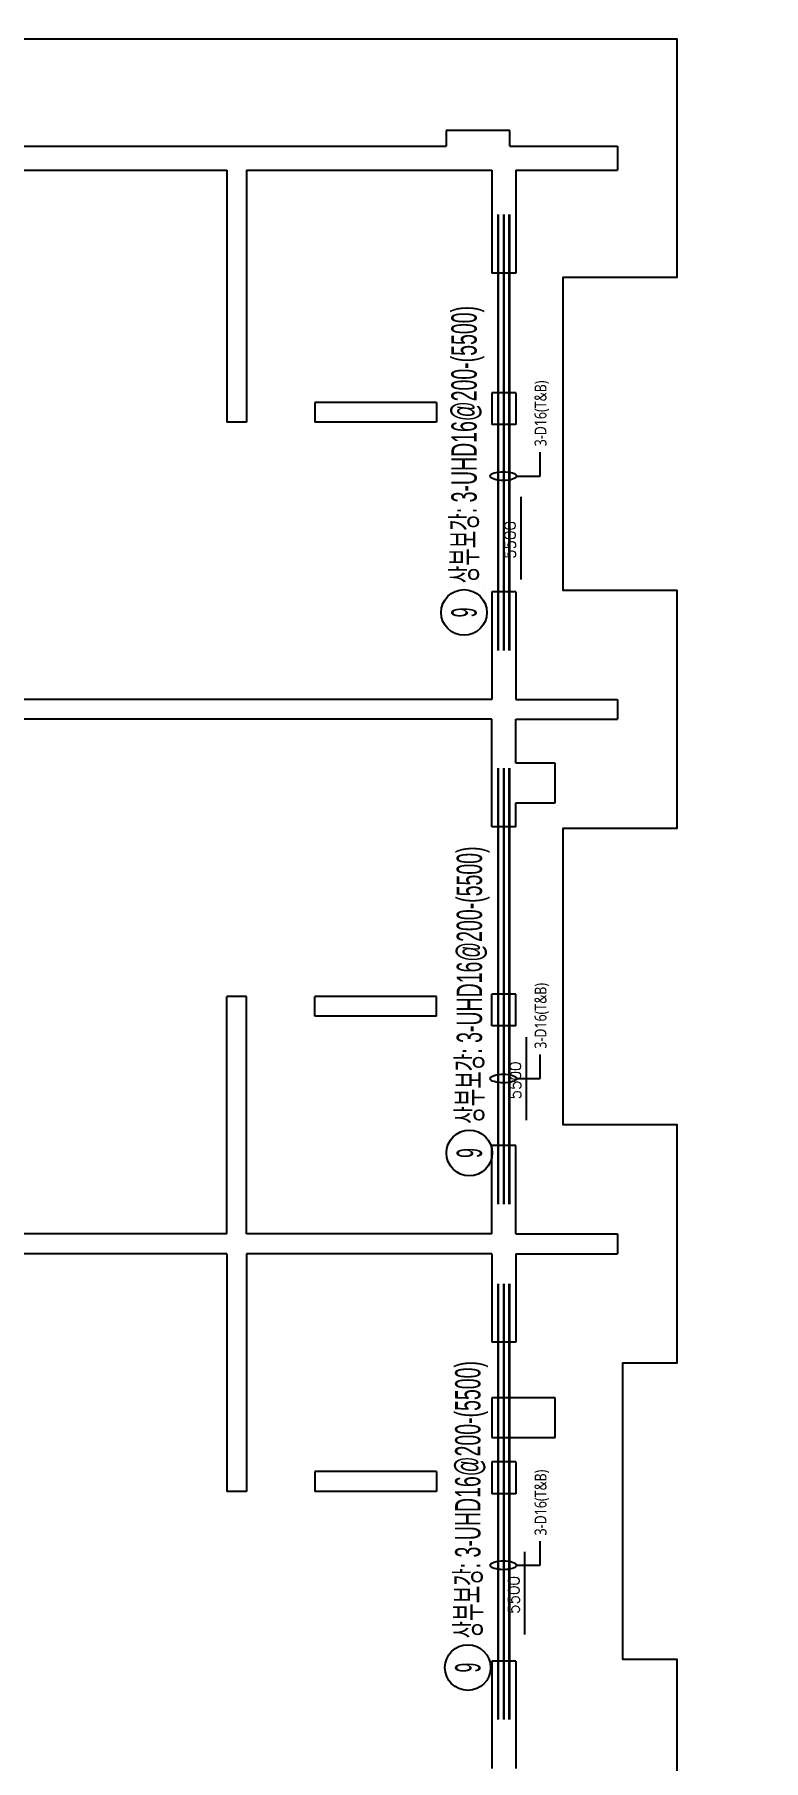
# Model space of a CAD drawing. Header units: millimetres. Extents: x 262481 to 2519995, y -394348 to 364571.
# Drawn here: x 549585 to 558780, y -172850 to -151087 of the extents above; entities that cross this region are included whole.
import ezdxf
from ezdxf.enums import TextEntityAlignment as Align
from ezdxf.xclip import XClip

# ---------------------------------------------------------------- set-up
doc = ezdxf.new("R2010")
doc.units = ezdxf.units.MM
doc.header["$LTSCALE"] = 65
doc.header["$XCLIPFRAME"] = 0
doc.linetypes.add('XS-기초$0$HID', pattern=[2.3, 1.5, -0.8])
for name, color, linetype in [('BAR-T', 2, 'Continuous'), ('DIM', 7, 'Continuous'), ('LEADER', 7, 'Continuous'), ('RP_TAG', 7, 'Continuous'), ('T', 1, 'Continuous'), ('버림', 8, 'Continuous')]:
    doc.layers.add(name, color=color, linetype=linetype)
doc.layers.add('XS-기초$0$0106', color=30, linetype='XS-기초$0$HID', plot=False)
doc.styles.add('RPWK1', font='arial.ttf', dxfattribs={"bigfont": 'whgtxt.shx'})
doc.styles.add('RPWK2', font='romans.shx', dxfattribs={"bigfont": 'whgtxt.shx'})
doc.styles.add('맑은고딕', font='malgun.ttf')

# ---------------------------------------------------------------- blocks, each defined once
blk = doc.blocks.new('xdfndgns')
at = {"color": 3, "linetype": 'ByBlock'}
blk.add_lwpolyline([(38160, 6350), (38160, 9350), (37475, 9350), (37475, 13090), (38160, 13090), (38160, 16090), (36725, 16090), (36725, 19830), (38160, 19830), (38160, 22830), (36725, 22830), (36725, 26780), (38160, 26780), (38160, 29780), (25595, 29780)], dxfattribs=at)
at = {"layer": 'DIM', "color": 5}
for p, q in [((36050, 28630), (35250, 28630)), ((35250, 28630), (35250, 28430)), ((36050, 28430), (36050, 28630)), ((27950, 28430), (35250, 28430)), ((36050, 28430), (37410, 28430)), ((37410, 28430), (37410, 28130)), ((28285, 28130), (32480, 28130)), ((32480, 28130), (32480, 24950)), ((32730, 28130), (32730, 24950)), ((32730, 28130), (35825, 28130)), ((35825, 28130), (35825, 26830)), ((36125, 28130), (36125, 26830)), ((36125, 28130), (37410, 28130)), ((36125, 26830), (35825, 26830)), ((35825, 25320), (35825, 24920)), ((36125, 25320), (35825, 25320)), ((36125, 25320), (36125, 24920)), ((35125, 25200), (33590, 25200)), ((33590, 25200), (33590, 24950)), ((35125, 25200), (35125, 24950)), ((32730, 24950), (32480, 24950)), ((35125, 24950), (33590, 24950)), ((36125, 24920), (35825, 24920)), ((35825, 22810), (35825, 21455)), ((36125, 22810), (35825, 22810)), ((36125, 22810), (36125, 21455)), ((35825, 21455), (29445, 21455)), ((36125, 21455), (37410, 21455)), ((37410, 21455), (37410, 21205)), ((35825, 21205), (29445, 21205)), ((35825, 19850), (35825, 21205)), ((36125, 20650), (36125, 21205)), ((36125, 21205), (37410, 21205)), ((36625, 20650), (36125, 20650)), ((36625, 20150), (36625, 20650)), ((36125, 19850), (36125, 20150)), ((36125, 20150), (36625, 20150)), ((36125, 19850), (35825, 19850)), ((32480, 14715), (32480, 17710)), ((32730, 17710), (32480, 17710)), ((32730, 14715), (32730, 17710)), ((35125, 17710), (33590, 17710)), ((33590, 17460), (33590, 17710)), ((35125, 17460), (35125, 17710)), ((35825, 17340), (35825, 17740)), ((36125, 17740), (35825, 17740)), ((36125, 17340), (36125, 17740)), ((35125, 17460), (33590, 17460)), ((36125, 17340), (35825, 17340)), ((36125, 15830), (35825, 15830)), ((35825, 14715), (35825, 15830)), ((36125, 14715), (36125, 15830)), ((32480, 14715), (28285, 14715)), ((35825, 14715), (32730, 14715)), ((36125, 14715), (37410, 14715)), ((37410, 14715), (37410, 14465)), ((32480, 14465), (28285, 14465)), ((32480, 14465), (32480, 11470)), ((35825, 14465), (32730, 14465)), ((32730, 14465), (32730, 11470)), ((35825, 14465), (35825, 13350)), ((36125, 14465), (36125, 13350)), ((36125, 14465), (37410, 14465)), ((36125, 13350), (35825, 13350)), ((35825, 12650), (35825, 12150)), ((36625, 12650), (35825, 12650)), ((36625, 12150), (36625, 12650)), ((35825, 12150), (36625, 12150)), ((35825, 11840), (35825, 11440)), ((36125, 11840), (35825, 11840)), ((36125, 11840), (36125, 11440)), ((35125, 11720), (33590, 11720)), ((33590, 11720), (33590, 11470)), ((35125, 11720), (35125, 11470)), ((32730, 11470), (32480, 11470)), ((35125, 11470), (33590, 11470)), ((36125, 11440), (35825, 11440)), ((35825, 9330), (35825, 7975)), ((36125, 9330), (35825, 9330)), ((36125, 9330), (36125, 7975))]:
    blk.add_line(p, q, dxfattribs=at)
blk = doc.blocks.new('XS-기초')
at = {"layer": 'XS-기초$0$0106'}
blk.add_line((131850, 105954), (463099, 280125), dxfattribs=at)
blk = doc.blocks.new('*U2473', base_point=(555002.7039, -158086.7286))
at = {"layer": 'RP_TAG', "color": 0, "linetype": 'Continuous', "ltscale": 100}
blk.add_circle((555002.704952, -158374.7286), 288, dxfattribs=at)
at = {"layer": 'RP_TAG', "color": 0, "linetype": 'Continuous', "ltscale": 100, "style": 'RPWK1', "width": 0.55}
blk.add_text('상부보강: 3-UHD16@200-(5500)', height=320, rotation=90.0002104601, dxfattribs=at).set_placement((555002.70358, -158006.7286), align=Align.MIDDLE_LEFT)
at = {"layer": 'RP_TAG', "color": 0, "linetype": 'Continuous', "ltscale": 100, "style": 'RPWK1', "oblique": 359.9999999961, "width": 0.5}
blk.add_text('9', height=320, rotation=90.0002104552, dxfattribs=at).set_placement((555002.704952, -158374.7286), align=Align.MIDDLE_CENTER)
blk = doc.blocks.new('*U2474', base_point=(555070.1307, -164902.2404))
at = {"layer": 'RP_TAG', "color": 0, "linetype": 'Continuous', "ltscale": 100}
blk.add_circle((555070.131752, -165190.2404), 288, dxfattribs=at)
at = {"layer": 'RP_TAG', "color": 0, "linetype": 'Continuous', "ltscale": 100, "style": 'RPWK1', "width": 0.55}
blk.add_text('상부보강: 3-UHD16@200-(5500)', height=320, rotation=90.0002104601, dxfattribs=at).set_placement((555070.13038, -164822.2404), align=Align.MIDDLE_LEFT)
at = {"layer": 'RP_TAG', "color": 0, "linetype": 'Continuous', "ltscale": 100, "style": 'RPWK1', "oblique": 359.9999999827, "width": 0.5}
blk.add_text('9', height=320, rotation=90.0002104419, dxfattribs=at).set_placement((555070.131752, -165190.2404), align=Align.MIDDLE_CENTER)
blk = doc.blocks.new('*U2475', base_point=(555050.2469, -171390.6361))
at = {"layer": 'RP_TAG', "color": 0, "linetype": 'Continuous', "ltscale": 100}
blk.add_circle((555050.247952, -171678.6361), 288, dxfattribs=at)
at = {"layer": 'RP_TAG', "color": 0, "linetype": 'Continuous', "ltscale": 100, "style": 'RPWK1', "width": 0.55}
blk.add_text('상부보강: 3-UHD16@200-(5500)', height=320, rotation=90.0002104601, dxfattribs=at).set_placement((555050.24658, -171310.6361), align=Align.MIDDLE_LEFT)
at = {"layer": 'RP_TAG', "color": 0, "linetype": 'Continuous', "ltscale": 100, "style": 'RPWK1', "oblique": 359.9999999961, "width": 0.5}
blk.add_text('9', height=320, rotation=90.0002104552, dxfattribs=at).set_placement((555050.247952, -171678.6361), align=Align.MIDDLE_CENTER)

msp = doc.modelspace()

# ---------------------------------------------------------------- linework, layer by layer
at = {"layer": 'BAR-T', "const_width": 30}
for points in [[(555434.1, -158856.4), (555434.1, -153356.4)], [(555504.1, -158856.4), (555504.1, -153356.4)], [(555574.1, -158856.4), (555574.1, -153356.4)], [(555434.1, -165836.4), (555434.1, -160336.4)], [(555504.1, -165836.4), (555504.1, -160336.4)], [(555574.1, -165836.4), (555574.1, -160336.4)], [(555434.1, -172336.4), (555434.1, -166836.4)], [(555504.1, -172336.4), (555504.1, -166836.4)], [(555574.1, -172336.4), (555574.1, -166836.4)]]:
    msp.add_lwpolyline(points, dxfattribs=at)
at = {"layer": 'LEADER'}
for p, q in [((555963.7, -156655.7), (555963.7, -156353.3)), ((555664.1, -156655.7), (555963.7, -156655.7)), ((555963.7, -164251.1), (555963.7, -163948.7)), ((555664.1, -164251.1), (555963.7, -164251.1)), ((555963.7, -170388.1), (555963.7, -170085.7)), ((555664.1, -170388.1), (555963.7, -170388.1))]:
    msp.add_line(p, q, dxfattribs=at)
for centre in [(555498.8, -156655.7), (555498.8, -164251.1), (555498.8, -170388.1)]:
    msp.add_ellipse(centre, major_axis=(-165.3, 0), ratio=0.3397569, dxfattribs=at)
at = {"layer": 'RP_TAG', "color": 250, "linetype": 'Continuous', "ltscale": 100}
for p, q in [((555242.7, -158086.7), (555242.7, -158086.7)), ((555310.1, -164902.2), (555310.1, -164902.2)), ((555290.2, -171390.6), (555290.3, -171390.6))]:
    msp.add_line(p, q, dxfattribs=at)
at = {"layer": 'RP_TAG', "color": 1, "linetype": 'Continuous', "ltscale": 100}
for points in [[(555722.7, -157958.7), (555722.7, -156915.8)], [(555790.1, -164774.2), (555790.1, -163731.4)], [(555770.2, -171262.6), (555770.2, -170219.8)]]:
    msp.add_lwpolyline(points, dxfattribs=at)

# ---------------------------------------------------------------- block references
ref = msp.add_blockref('XS-기초', (664734.3, -301221.6), dxfattribs=dict(rotation=90))
XClip(ref).set_block_clipping_path([(221610.0000000002, 141650.0000000168), (245034.9999999982, 172590.0000000082)])
at = {"layer": 'RP_TAG', "color": 171, "linetype": 'Continuous', "ltscale": 1.44556e-317}
for name, p in [('*U2473', (555002.7, -158086.7)), ('*U2474', (555070.1, -164902.2)), ('*U2475', (555050.2, -171390.6))]:
    msp.add_blockref(name, p, dxfattribs=at)
at = {"layer": '버림'}
ref = msp.add_blockref('xdfndgns', (519529.1, -180926.4), dxfattribs=at)
XClip(ref).set_block_clipping_path([(14505.442127774, -2672.6000185906), (40049.9321850194, 32035.0812654185)])

# ---------------------------------------------------------------- texts
at = {"layer": 'RP_TAG', "color": 2, "linetype": 'Continuous', "ltscale": 100, "style": 'RPWK2'}
for p in [(555694.7, -157460.2), (555762.1, -164275.7), (555742.2, -170764.1)]:
    msp.add_text('5500', height=139.38, rotation=90.00021, dxfattribs=at).set_placement(p, align=Align.BOTTOM_CENTER)
at = {"layer": 'T', "style": '맑은고딕', "width": 0.8}
for p in [(555967.6, -156279.8), (555967.6, -163875.2), (555967.6, -170012.3)]:
    msp.add_text('3-D16(T&B)', height=150, rotation=90, dxfattribs=at).set_placement(p, align=Align.MIDDLE_LEFT)

doc.saveas('drawing.dxf')
